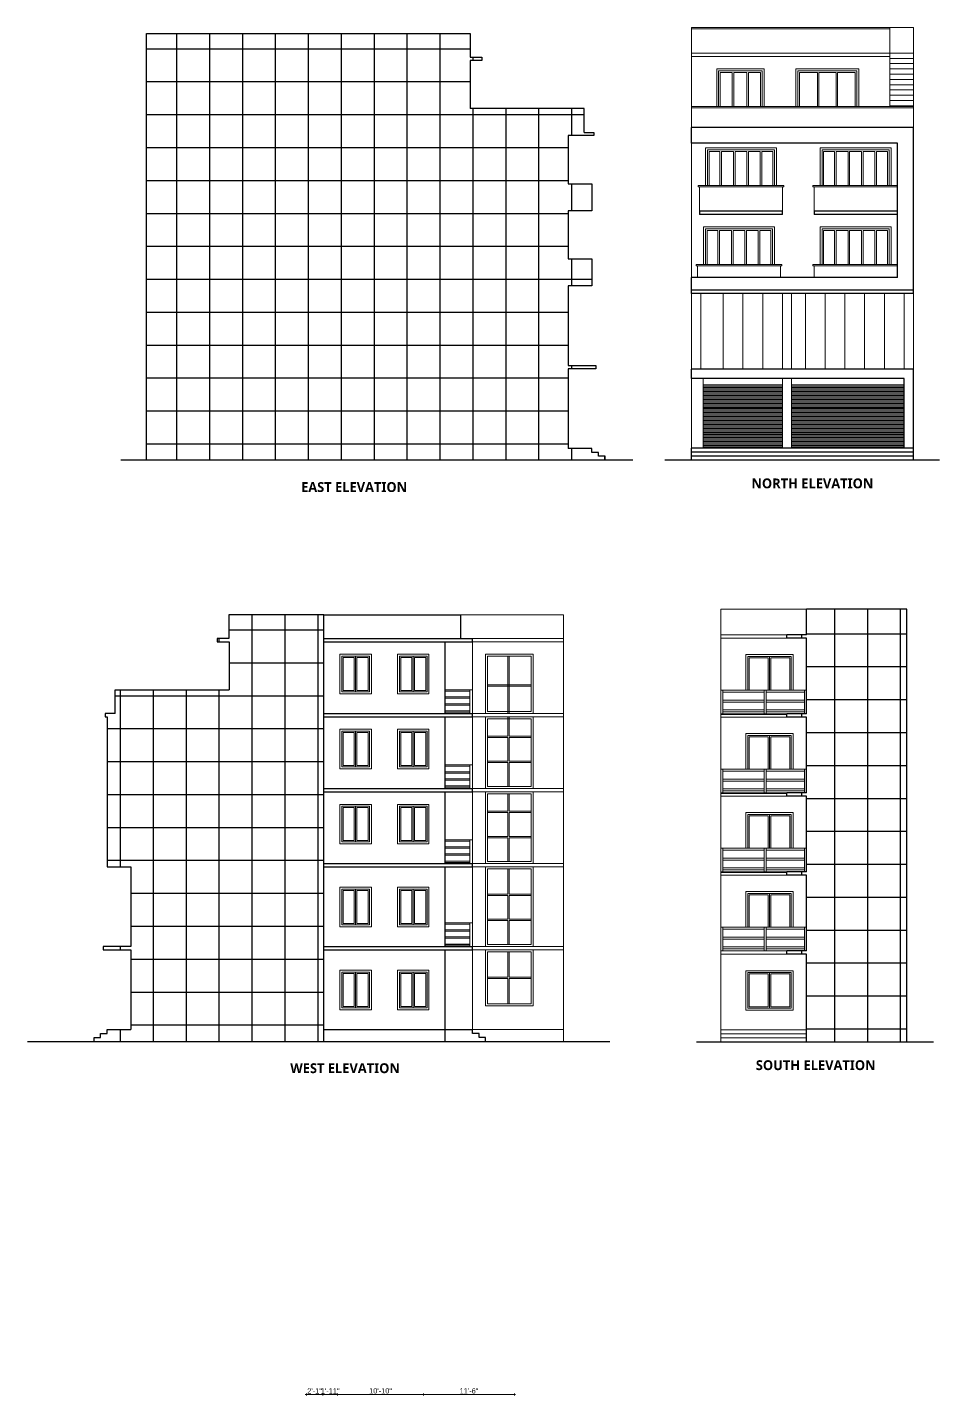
# Model space of a CAD drawing. Header units: inches. Extents: x 2670288 to 2672693, y 789942 to 794071.
# Drawn here: x 2671223 to 2672609, y 791993 to 794071 of the extents above; entities that cross this region are included whole.
import ezdxf

# ---------------------------------------------------------------- set-up
doc = ezdxf.new("R2010")
doc.units = ezdxf.units.IN
doc.header["$MEASUREMENT"] = 0
doc.header["$PDMODE"] = 99
for name, color, linetype, lineweight in [('DOOR-WIN RA', 3, 'Continuous', 20), ('ELE1 RA', 1, 'Continuous', 30), ('ELE2 RA', 130, 'Continuous', 20), ('Hatch', 254, 'Continuous', 9), ('stair EA', 132, 'Continuous', 5), ('Text', 7, 'Continuous', 20)]:
    doc.layers.add(name, color=color, linetype=linetype, lineweight=lineweight)
doc.layers.add('Hatch 01_UC', color=7, linetype='Continuous')
doc.layers.add('lettring', color=7, linetype='Continuous')
doc.styles.add('DIM 8', font='arial.ttf', dxfattribs={"height": 8})
doc.styles.get("Standard").update_dxf_attribs({"font": 'arial.ttf'})
doc.dimstyles.new('Copy of DIM 8', dxfattribs={"dimtxt": 8, "dimasz": 1, "dimexe": 6, "dimexo": 18, "dimgap": 1.6875, "dimtad": 1, "dimdec": 0, "dimzin": 3, "dimdsep": 46, "dimlunit": 4, "dimtxsty": 'DIM 8', "dimblk": 'dot 2', "dimcen": 0.09375, "dimse1": 1, "dimse2": 1, "dimclrd": 1, "dimclre": 1, "dimclrt": 256, "dimadec": 0, "dimazin": 0, "dimtfac": 0.75, "dimtdec": 0, "dimtix": 1, "dimtmove": 1, "dimatfit": 3, "dimldrblk": 'DOT', "dimfxl": 1, "dimtolj": 1, "dimtzin": 0, "dimlwd": 9, "dimlwe": 9, "dimarcsym": 0})

# ---------------------------------------------------------------- blocks, each defined once
blk = doc.blocks.new('dot1')
at = {"layer": 'Hatch'}
h = blk.add_hatch(color=256, dxfattribs=at)
edge = h.paths.add_edge_path()
edge.add_arc((0, 0), 1, 0, 360)
for p, q in [((3, 0), (-3, 0)), ((0, 3), (0, -3))]:
    blk.add_line(p, q, dxfattribs=at)
blk.add_circle((0, 0), 1, dxfattribs=at)
blk = doc.blocks.new('dot 2')
at = {"layer": 'Hatch', "xscale": 0.5, "yscale": 0.5, "zscale": 0.5}
blk.add_blockref('dot1', (0, 0), dxfattribs=at)
blk = doc.blocks.new('*D2005')
at = {"layer": 'Defpoints', "color": 0, "transparency": 16777216}
for p in [(2671647.5, 792014.4), (2671672.2, 792014.4), (2671672.2, 791994.5)]:
    blk.add_point(p, dxfattribs=at)
at = {"layer": 'lettring', "color": 1, "lineweight": 9, "transparency": 16777216}
for p, q in [((2671646.5, 791994.5), (2671645.5, 791994.5)), ((2671647.5, 791994.5), (2671672.2, 791994.5)), ((2671673.2, 791994.5), (2671674.2, 791994.5))]:
    blk.add_line(p, q, dxfattribs=at)
blk.add_blockref('dot 2', (2671647.5, 791994.5), dxfattribs=at)
at = {"layer": 'lettring', "color": 1, "lineweight": 9, "transparency": 16777216, "rotation": 180}
blk.add_blockref('dot 2', (2671672.2, 791994.5), dxfattribs=at)
at = {"layer": 'lettring', "transparency": 16777216, "insert": (2671659.9, 792000.2), "char_height": 8, "attachment_point": 5, "style": 'DIM 8'}
blk.add_mtext('\\A1;2\'-1"', dxfattribs=at)
blk = doc.blocks.new('_Dot')
at = {"color": 0, "linetype": 'ByBlock', "lineweight": -2}
blk.add_line((-0.5, 0), (-1, 0), dxfattribs=at)
at = {"color": 0, "linetype": 'ByBlock', "const_width": 0.5}
blk.add_lwpolyline([(-0.25, 0, 1), (0.25, 0, 1)], format="xyb", close=True, dxfattribs=at)
blk = doc.blocks.new('*D2006')
at = {"layer": 'Defpoints', "color": 0, "transparency": 16777216}
for p in [(2671672.2, 792014.4), (2671694.7, 791994.5), (2671694.7, 791994.5)]:
    blk.add_point(p, dxfattribs=at)
at = {"layer": 'lettring', "color": 1, "lineweight": 9, "transparency": 16777216}
for p, q in [((2671671.2, 791994.5), (2671670.2, 791994.5)), ((2671672.2, 791994.5), (2671694.7, 791994.5)), ((2671695.7, 791994.5), (2671696.7, 791994.5))]:
    blk.add_line(p, q, dxfattribs=at)
blk.add_blockref('dot 2', (2671672.2, 791994.5), dxfattribs=at)
at = {"layer": 'lettring', "color": 1, "lineweight": 9, "transparency": 16777216, "rotation": 180}
blk.add_blockref('dot 2', (2671694.7, 791994.5), dxfattribs=at)
at = {"layer": 'lettring', "transparency": 16777216, "insert": (2671683.5, 792000.2), "char_height": 8, "attachment_point": 5, "style": 'DIM 8'}
blk.add_mtext('\\A1;1\'-11"', dxfattribs=at)
blk = doc.blocks.new('*D2007')
at = {"layer": 'Defpoints', "color": 0, "transparency": 16777216}
for p in [(2671694.7, 791994.5), (2671825.2, 791994.5), (2671825.2, 791994.5)]:
    blk.add_point(p, dxfattribs=at)
at = {"layer": 'lettring', "color": 1, "lineweight": 9, "transparency": 16777216}
blk.add_line((2671695.7, 791994.5), (2671824.2, 791994.5), dxfattribs=at)
at = {"layer": 'lettring', "color": 1, "lineweight": 9, "transparency": 16777216, "rotation": 180}
blk.add_blockref('dot 2', (2671694.7, 791994.5), dxfattribs=at)
at = {"layer": 'lettring', "color": 1, "lineweight": 9, "transparency": 16777216}
blk.add_blockref('dot 2', (2671825.2, 791994.5), dxfattribs=at)
at = {"layer": 'lettring', "transparency": 16777216, "insert": (2671760, 792000.2), "char_height": 8, "attachment_point": 5, "style": 'DIM 8'}
blk.add_mtext('\\A1;10\'-10"', dxfattribs=at)

msp = doc.modelspace()

# ---------------------------------------------------------------- hatches: boundary and pattern name
at = {"layer": 'Hatch 01_UC'}
h = msp.add_hatch(dxfattribs=at)
h.set_pattern_fill('ANSI37', color=256, scale=400, angle=45)
h.set_pattern_definition([(90, (-7699.4, 3338.36), (-50, 0), []), (180, (-7699.4, 3338.36), (-7e-15, -50), [])])
h.paths.add_polyline_path([(2672045.1, 793792.4), (2672081.1, 793792.4), (2672081.1, 793833.4), (2672045.1, 793833.4), (2672045.1, 793906.4), (2672084.1, 793906.4), (2672084.1, 793911.4), (2672069.1, 793911.4), (2672069.1, 793947.4), (2671896.1, 793947.4), (2671896.1, 794020.4), (2671914.1, 794020.4), (2671914.1, 794025.4), (2671896.1, 794025.4), (2671896.1, 794061.4), (2671404.3, 794061.4), (2671404.3, 793413.4), (2672045.1, 793413.4), (2672101, 793413.4), (2672101, 793419.4), (2672091, 793419.4), (2672091, 793425.4), (2672081, 793425.4), (2672081, 793431.4), (2672045.1, 793431.4), (2672045.1, 793552.4), (2672087.1, 793552.4), (2672087.1, 793557.4), (2672045.1, 793557.4), (2672045.1, 793678.4), (2672081.1, 793678.4), (2672081.1, 793719.4), (2672045.1, 793719.4)])
h = msp.add_hatch(dxfattribs=at)
h.set_pattern_fill('ANSI37', color=256, scale=400, angle=45)
h.paths.add_polyline_path([(2672559.5, 793187.3), (2672407.2, 793187.3), (2672407.2, 793148.3), (2672377.2, 793148.3), (2672377.2, 793143.3), (2672407.2, 793143.3), (2672407.2, 793028.3), (2672377.2, 793028.3), (2672377.2, 793023.3), (2672407.2, 793023.3), (2672407.2, 792908.3), (2672377.2, 792908.3), (2672377.2, 792903.3), (2672407.2, 792903.3), (2672407.2, 792788.3), (2672377.2, 792788.3), (2672377.2, 792783.3), (2672407.2, 792783.3), (2672407.2, 792668.3), (2672377.2, 792668.3), (2672377.2, 792663.3), (2672407.2, 792663.3), (2672407.2, 792529.9), (2672559.5, 792529.9)])
h = msp.add_hatch(dxfattribs=at)
h.set_pattern_fill('ANSI37', color=256, scale=400, angle=45)
h.set_pattern_definition([(90, (-8884.96, 2455.894), (-50, 0), []), (180, (-8884.96, 2455.894), (-7e-15, -50), [])])
h.paths.add_polyline_path([(2671344.8, 792909.9), (2671344.8, 792950.9), (2671344.8, 793023.9), (2671341.7, 793023.9), (2671341.7, 793028.9), (2671356.7, 793028.9), (2671356.7, 793064.9), (2671529.8, 793064.9), (2671529.8, 793137.9), (2671511.7, 793137.9), (2671511.7, 793142.9), (2671529.7, 793142.9), (2671529.7, 793178.9), (2671674.1, 793178.9), (2671674.1, 792530.9), (2671380.8, 792530.9), (2671324.8, 792530.9), (2671324.8, 792536.9), (2671334.8, 792536.9), (2671334.8, 792542.9), (2671344.8, 792542.9), (2671344.8, 792548.9), (2671380.8, 792548.9), (2671380.8, 792669.9), (2671338.8, 792669.9), (2671338.8, 792674.9), (2671380.8, 792674.9), (2671380.8, 792795.9), (2671344.8, 792795.9), (2671344.8, 792836.9)])

# ---------------------------------------------------------------- linework, layer by layer
at = {"layer": 'DOOR-WIN RA'}
for p, q in [((2672339.6, 794004.8), (2672273.6, 794004.8)), ((2672273.6, 794004.8), (2672273.6, 793950.8)), ((2672294.3, 794002.3), (2672276.1, 794002.3)), ((2672276.1, 794002.3), (2672276.1, 793950.8)), ((2672294.3, 794002.3), (2672294.3, 793950.8)), ((2672316.3, 794002.3), (2672296.8, 794002.3)), ((2672296.8, 794002.3), (2672296.8, 793950.8)), ((2672316.3, 794002.3), (2672316.3, 793950.8)), ((2672337.1, 794002.3), (2672318.8, 794002.3)), ((2672318.8, 794002.3), (2672318.8, 793950.8)), ((2672337.1, 793950.8), (2672337.1, 794002.3)), ((2672339.6, 793950.8), (2672339.6, 794004.8)), ((2672483.7, 794004.8), (2672393.8, 794004.8)), ((2672393.8, 794004.8), (2672393.8, 793950.8)), ((2672396.3, 794002.3), (2672396.3, 793950.8)), ((2672423.6, 794002.3), (2672396.3, 794002.3)), ((2672423.6, 794002.3), (2672423.6, 793950.8)), ((2672425.6, 794002.3), (2672425.6, 793950.8)), ((2672451.9, 794002.3), (2672425.6, 794002.3)), ((2672451.9, 794002.3), (2672451.9, 793950.8)), ((2672481.2, 794002.3), (2672453.9, 794002.3)), ((2672453.9, 794002.3), (2672453.9, 793950.8)), ((2672481.2, 793950.8), (2672481.2, 794002.3)), ((2672483.7, 793950.8), (2672483.7, 794004.8)), ((2672358.5, 793884.8), (2672256.5, 793884.8)), ((2672256.5, 793884.8), (2672256.5, 793830.8)), ((2672275.6, 793882.3), (2672259, 793882.3)), ((2672259, 793882.3), (2672259, 793830.8)), ((2672275.6, 793882.3), (2672275.6, 793830.8)), ((2672296, 793882.3), (2672278.1, 793882.3)), ((2672278.1, 793882.3), (2672278.1, 793830.8)), ((2672296, 793882.3), (2672296, 793830.8)), ((2672316.4, 793882.3), (2672298.5, 793882.3)), ((2672298.5, 793882.3), (2672298.5, 793830.8)), ((2672316.4, 793882.3), (2672316.4, 793830.8)), ((2672336.8, 793882.3), (2672318.9, 793882.3)), ((2672318.9, 793882.3), (2672318.9, 793830.8)), ((2672336.8, 793882.3), (2672336.8, 793830.8)), ((2672356, 793882.3), (2672339.3, 793882.3)), ((2672339.3, 793882.3), (2672339.3, 793830.8)), ((2672356, 793830.8), (2672356, 793882.3)), ((2672358.5, 793830.8), (2672358.5, 793884.8)), ((2672532.6, 793884.8), (2672430.6, 793884.8)), ((2672430.6, 793884.8), (2672430.6, 793830.8)), ((2672449.7, 793882.3), (2672433.1, 793882.3)), ((2672433.1, 793882.3), (2672433.1, 793830.8)), ((2672449.7, 793882.3), (2672449.7, 793830.8)), ((2672470.1, 793882.3), (2672452.2, 793882.3)), ((2672452.2, 793882.3), (2672452.2, 793830.8)), ((2672470.1, 793882.3), (2672470.1, 793830.8)), ((2672490.5, 793882.3), (2672472.6, 793882.3)), ((2672472.6, 793882.3), (2672472.6, 793830.8)), ((2672490.5, 793882.3), (2672490.5, 793830.8)), ((2672510.9, 793882.3), (2672493, 793882.3)), ((2672493, 793882.3), (2672493, 793830.8)), ((2672510.9, 793882.3), (2672510.9, 793830.8)), ((2672530.1, 793882.3), (2672513.4, 793882.3)), ((2672513.4, 793882.3), (2672513.4, 793830.8)), ((2672530.1, 793830.8), (2672530.1, 793882.3)), ((2672532.6, 793830.8), (2672532.6, 793884.8)), ((2672355.5, 793764.8), (2672253.5, 793764.8)), ((2672253.5, 793764.8), (2672253.5, 793710.8)), ((2672272.6, 793762.3), (2672256, 793762.3)), ((2672256, 793762.3), (2672256, 793710.8)), ((2672272.6, 793762.3), (2672272.6, 793710.8)), ((2672293, 793762.3), (2672275.1, 793762.3)), ((2672275.1, 793762.3), (2672275.1, 793710.8)), ((2672293, 793762.3), (2672293, 793710.8)), ((2672313.4, 793762.3), (2672295.5, 793762.3)), ((2672295.5, 793762.3), (2672295.5, 793710.8)), ((2672313.4, 793762.3), (2672313.4, 793710.8)), ((2672333.8, 793762.3), (2672315.9, 793762.3)), ((2672315.9, 793762.3), (2672315.9, 793710.8)), ((2672333.8, 793762.3), (2672333.8, 793710.8)), ((2672353, 793762.3), (2672336.3, 793762.3)), ((2672336.3, 793762.3), (2672336.3, 793710.8)), ((2672353, 793710.8), (2672353, 793762.3)), ((2672355.5, 793710.8), (2672355.5, 793764.8)), ((2672532.6, 793764.8), (2672430.6, 793764.8)), ((2672430.6, 793764.8), (2672430.6, 793710.8)), ((2672449.7, 793762.3), (2672433.1, 793762.3)), ((2672433.1, 793762.3), (2672433.1, 793710.8)), ((2672449.7, 793762.3), (2672449.7, 793710.8)), ((2672470.1, 793762.3), (2672452.2, 793762.3)), ((2672452.2, 793762.3), (2672452.2, 793710.8)), ((2672470.1, 793762.3), (2672470.1, 793710.8)), ((2672490.5, 793762.3), (2672472.6, 793762.3)), ((2672472.6, 793762.3), (2672472.6, 793710.8)), ((2672490.5, 793762.3), (2672490.5, 793710.8)), ((2672510.9, 793762.3), (2672493, 793762.3)), ((2672493, 793762.3), (2672493, 793710.8)), ((2672510.9, 793762.3), (2672510.9, 793710.8)), ((2672530.1, 793762.3), (2672513.4, 793762.3)), ((2672513.4, 793762.3), (2672513.4, 793710.8)), ((2672530.1, 793710.8), (2672530.1, 793762.3)), ((2672532.6, 793710.8), (2672532.6, 793764.8)), ((2672280.5, 793551.8), (2672280.5, 793666.8)), ((2672310.5, 793551.8), (2672310.5, 793666.8)), ((2672340.5, 793551.8), (2672340.5, 793666.8)), ((2672405.3, 793551.8), (2672405.3, 793666.8)), ((2672435.3, 793551.8), (2672435.3, 793666.8)), ((2672465.3, 793551.8), (2672465.3, 793666.8)), ((2672495.3, 793551.8), (2672495.3, 793666.8)), ((2672525.3, 793551.8), (2672525.3, 793666.8)), ((2671720.1, 793113.9), (2671720.1, 793063.9)), ((2671722.1, 793115.9), (2671722.1, 793061.9)), ((2671724.1, 793113.9), (2671724.1, 793063.9)), ((2671807.6, 793113.9), (2671807.6, 793063.9)), ((2671809.6, 793115.9), (2671809.6, 793061.9)), ((2671811.6, 793113.9), (2671811.6, 793063.9)), ((2671953.6, 793115.9), (2671953.6, 793031.9)), ((2671955.6, 793115.9), (2671955.6, 793031.9)), ((2672348.9, 793113.3), (2672348.9, 793064.3)), ((2672350.9, 793115.3), (2672350.9, 793064.3)), ((2672352.9, 793113.3), (2672352.9, 793064.3)), ((2672406.9, 793067.3), (2672406.9, 793112.8)), ((2671895.6, 793064.9), (2671857.6, 793064.9)), ((2671895.6, 793062.9), (2671857.6, 793062.9)), ((2671899.6, 793064.9), (2671895.6, 793064.9)), ((2671895.6, 793064.9), (2671895.6, 793028.9)), ((2671899.6, 793028.9), (2671899.6, 793064.9)), ((2671922.6, 793072.4), (2671988.6, 793072.4)), ((2671922.6, 793070.4), (2671988.6, 793070.4)), ((2671895.6, 793054.2), (2671857.6, 793054.2)), ((2671895.6, 793052.2), (2671857.6, 793052.2)), ((2671895.6, 793043.5), (2671857.6, 793043.5)), ((2671895.6, 793041.5), (2671857.6, 793041.5)), ((2671895.6, 793032.8), (2671857.6, 793032.8)), ((2671895.6, 793030.8), (2671857.6, 793030.8)), ((2671953.6, 793032.9), (2671953.6, 793028.9)), ((2671953.6, 793023.9), (2671953.6, 792994.6)), ((2671955.6, 793032.9), (2671955.6, 793028.9)), ((2671955.6, 793023.9), (2671955.6, 792994.6)), ((2671720.1, 792999.9), (2671720.1, 792949.9)), ((2671722.1, 793001.9), (2671722.1, 792947.9)), ((2671724.1, 792999.9), (2671724.1, 792949.9)), ((2671807.6, 792999.9), (2671807.6, 792949.9)), ((2671809.6, 793001.9), (2671809.6, 792947.9)), ((2671811.6, 792999.9), (2671811.6, 792949.9)), ((2671953.6, 792994.6), (2671922.6, 792994.6)), ((2671953.6, 792992.6), (2671922.6, 792992.6)), ((2671953.6, 792992.6), (2671953.6, 792956.3)), ((2671988.6, 792994.6), (2671955.6, 792994.6)), ((2671955.6, 792992.6), (2671955.6, 792956.3)), ((2671988.6, 792992.6), (2671955.6, 792992.6)), ((2672348.9, 792993.3), (2672348.9, 792944.3)), ((2672350.9, 792995.3), (2672350.9, 792944.3)), ((2672352.9, 792993.3), (2672352.9, 792944.3)), ((2671895.6, 792950.9), (2671857.6, 792950.9)), ((2671895.6, 792948.9), (2671857.6, 792948.9)), ((2671895.6, 792940.2), (2671857.6, 792940.2)), ((2671895.6, 792938.2), (2671857.6, 792938.2)), ((2671899.6, 792950.9), (2671895.6, 792950.9)), ((2671895.6, 792950.9), (2671895.6, 792914.9)), ((2671899.6, 792914.9), (2671899.6, 792950.9)), ((2671953.6, 792956.3), (2671922.6, 792956.3)), ((2671953.6, 792954.3), (2671922.6, 792954.3)), ((2671953.6, 792954.3), (2671953.6, 792917.9)), ((2671988.6, 792956.3), (2671955.6, 792956.3)), ((2671955.6, 792954.3), (2671955.6, 792917.9)), ((2671988.6, 792954.3), (2671955.6, 792954.3)), ((2671895.6, 792929.5), (2671857.6, 792929.5)), ((2671895.6, 792927.5), (2671857.6, 792927.5)), ((2671895.6, 792918.8), (2671857.6, 792918.8)), ((2671895.6, 792916.8), (2671857.6, 792916.8)), ((2671953.6, 792918.9), (2671953.6, 792917.9)), ((2671955.6, 792918.9), (2671955.6, 792917.9)), ((2671953.6, 792906.9), (2671953.6, 792880.6)), ((2671955.6, 792906.9), (2671955.6, 792880.6)), ((2671720.1, 792885.9), (2671720.1, 792835.9)), ((2671722.1, 792887.9), (2671722.1, 792833.9)), ((2671724.1, 792885.9), (2671724.1, 792835.9)), ((2671807.6, 792885.9), (2671807.6, 792835.9)), ((2671809.6, 792887.9), (2671809.6, 792833.9)), ((2671811.6, 792885.9), (2671811.6, 792835.9)), ((2671953.6, 792880.6), (2671922.6, 792880.6)), ((2671953.6, 792878.6), (2671922.6, 792878.6)), ((2671953.6, 792878.6), (2671953.6, 792842.3)), ((2671988.6, 792880.6), (2671955.6, 792880.6)), ((2671955.6, 792878.6), (2671955.6, 792842.3)), ((2671988.6, 792878.6), (2671955.6, 792878.6)), ((2672350.9, 792875.3), (2672350.9, 792824.3)), ((2672348.9, 792873.3), (2672348.9, 792824.3)), ((2672352.9, 792873.3), (2672352.9, 792824.3)), ((2672406.9, 792827.3), (2672406.9, 792872.8)), ((2671895.6, 792836.9), (2671857.6, 792836.9)), ((2671895.6, 792834.9), (2671857.6, 792834.9)), ((2671899.6, 792836.9), (2671895.6, 792836.9)), ((2671895.6, 792836.9), (2671895.6, 792800.9)), ((2671899.6, 792800.9), (2671899.6, 792836.9)), ((2671953.6, 792842.3), (2671922.6, 792842.3)), ((2671953.6, 792840.3), (2671922.6, 792840.3)), ((2671953.6, 792840.3), (2671953.6, 792803.9)), ((2671988.6, 792842.3), (2671955.6, 792842.3)), ((2671955.6, 792840.3), (2671955.6, 792803.9)), ((2671988.6, 792840.3), (2671955.6, 792840.3)), ((2671895.6, 792826.2), (2671857.6, 792826.2)), ((2671895.6, 792824.2), (2671857.6, 792824.2)), ((2671895.6, 792815.5), (2671857.6, 792815.5)), ((2671895.6, 792813.5), (2671857.6, 792813.5)), ((2671895.6, 792804.8), (2671857.6, 792804.8)), ((2671895.6, 792802.8), (2671857.6, 792802.8)), ((2671953.6, 792792.9), (2671953.6, 792754.6)), ((2671955.6, 792792.9), (2671955.6, 792754.6)), ((2671720.1, 792759.9), (2671720.1, 792709.9)), ((2671722.1, 792761.9), (2671722.1, 792707.9)), ((2671724.1, 792759.9), (2671724.1, 792709.9)), ((2671807.6, 792759.9), (2671807.6, 792709.9)), ((2671809.6, 792761.9), (2671809.6, 792707.9)), ((2671811.6, 792759.9), (2671811.6, 792709.9)), ((2671953.6, 792754.6), (2671922.6, 792754.6)), ((2671953.6, 792752.6), (2671922.6, 792752.6)), ((2671953.6, 792752.6), (2671953.6, 792716.3)), ((2671988.6, 792754.6), (2671955.6, 792754.6)), ((2671988.6, 792752.6), (2671955.6, 792752.6)), ((2671955.6, 792752.6), (2671955.6, 792716.3)), ((2672348.9, 792753.3), (2672348.9, 792704.3)), ((2672350.9, 792755.3), (2672350.9, 792704.3)), ((2672352.9, 792753.3), (2672352.9, 792704.3)), ((2672406.9, 792707.3), (2672406.9, 792752.8)), ((2671895.6, 792710.9), (2671857.6, 792710.9)), ((2671895.6, 792708.9), (2671857.6, 792708.9)), ((2671899.6, 792710.9), (2671895.6, 792710.9)), ((2671895.6, 792710.9), (2671895.6, 792674.9)), ((2671899.6, 792674.9), (2671899.6, 792710.9)), ((2671953.6, 792716.3), (2671922.6, 792716.3)), ((2671953.6, 792714.3), (2671922.6, 792714.3)), ((2671953.6, 792714.3), (2671953.6, 792677.9)), ((2671988.6, 792716.3), (2671955.6, 792716.3)), ((2671988.6, 792714.3), (2671955.6, 792714.3)), ((2671955.6, 792714.3), (2671955.6, 792677.9)), ((2671895.6, 792700.2), (2671857.6, 792700.2)), ((2671895.6, 792698.2), (2671857.6, 792698.2)), ((2671895.6, 792689.5), (2671857.6, 792689.5)), ((2671895.6, 792687.5), (2671857.6, 792687.5)), ((2671895.6, 792678.8), (2671857.6, 792678.8)), ((2671895.6, 792676.8), (2671857.6, 792676.8)), ((2671953.6, 792666.9), (2671953.6, 792628.4)), ((2671955.6, 792666.9), (2671955.6, 792628.4)), ((2671720.1, 792633.9), (2671720.1, 792583.9)), ((2671722.1, 792635.9), (2671722.1, 792581.9)), ((2671724.1, 792633.9), (2671724.1, 792583.9)), ((2671807.6, 792633.9), (2671807.6, 792583.9)), ((2671809.6, 792635.9), (2671809.6, 792581.9)), ((2671811.6, 792633.9), (2671811.6, 792583.9)), ((2671953.6, 792628.4), (2671922.6, 792628.4)), ((2671953.6, 792626.4), (2671922.6, 792626.4)), ((2671953.6, 792626.4), (2671953.6, 792587.9)), ((2671988.6, 792628.4), (2671955.6, 792628.4)), ((2671988.6, 792626.4), (2671955.6, 792626.4)), ((2671955.6, 792626.4), (2671955.6, 792587.9)), ((2672348.9, 792633.3), (2672348.9, 792583.3)), ((2672350.9, 792635.3), (2672350.9, 792581.3)), ((2672352.9, 792633.3), (2672352.9, 792583.3)), ((2672406.9, 792553.8), (2672406.9, 792638.8))]:
    msp.add_line(p, q, dxfattribs=at)
for points in [[(2672342.6, 793950.8), (2672342.6, 794007.8), (2672270.6, 794007.8), (2672270.6, 793950.8)], [(2672486.7, 793950.8), (2672486.7, 794007.8), (2672390.8, 794007.8), (2672390.8, 793950.8)], [(2672361.5, 793830.8), (2672361.5, 793887.8), (2672253.5, 793887.8), (2672253.5, 793830.8)], [(2672535.6, 793830.8), (2672535.6, 793887.8), (2672427.6, 793887.8), (2672427.6, 793830.8)], [(2672358.5, 793710.8), (2672358.5, 793767.8), (2672250.5, 793767.8), (2672250.5, 793710.8)], [(2672535.6, 793710.8), (2672535.6, 793767.8), (2672427.6, 793767.8), (2672427.6, 793710.8)], [(2671720.1, 793063.9), (2671703.1, 793063.9), (2671703.1, 793113.9), (2671720.1, 793113.9)], [(2671724.1, 793113.9), (2671741.1, 793113.9), (2671741.1, 793063.9), (2671724.1, 793063.9)], [(2671807.6, 793063.9), (2671790.6, 793063.9), (2671790.6, 793113.9), (2671807.6, 793113.9)], [(2671811.6, 793113.9), (2671828.6, 793113.9), (2671828.6, 793063.9), (2671811.6, 793063.9)], [(2671919.6, 793028.9), (2671919.6, 793118.9), (2671991.6, 793118.9), (2671991.6, 793028.9)], [(2672314.9, 793064.3), (2672314.9, 793118.3), (2672386.9, 793118.3), (2672386.9, 793064.3)], [(2672317.9, 793064.3), (2672317.9, 793115.3), (2672383.9, 793115.3), (2672383.9, 793064.3)], [(2672319.9, 793064.3), (2672319.9, 793113.3), (2672348.9, 793113.3)], [(2672352.9, 793113.3), (2672381.9, 793113.3), (2672381.9, 793064.3)], [(2671919.6, 792914.9), (2671919.6, 793023.9)], [(2671991.6, 793023.9), (2671991.6, 792914.9)], [(2671720.1, 792949.9), (2671703.1, 792949.9), (2671703.1, 792999.9), (2671720.1, 792999.9)], [(2671724.1, 792999.9), (2671741.1, 792999.9), (2671741.1, 792949.9), (2671724.1, 792949.9)], [(2671807.6, 792949.9), (2671790.6, 792949.9), (2671790.6, 792999.9), (2671807.6, 792999.9)], [(2671811.6, 792999.9), (2671828.6, 792999.9), (2671828.6, 792949.9), (2671811.6, 792949.9)], [(2672314.9, 792944.3), (2672314.9, 792998.3), (2672386.9, 792998.3), (2672386.9, 792944.3)], [(2672317.9, 792944.3), (2672317.9, 792995.3), (2672383.9, 792995.3), (2672383.9, 792944.3)], [(2672319.9, 792944.3), (2672319.9, 792993.3), (2672348.9, 792993.3)], [(2672352.9, 792993.3), (2672381.9, 792993.3), (2672381.9, 792944.3)], [(2671919.6, 792800.9), (2671919.6, 792909.9)], [(2671991.6, 792909.9), (2671991.6, 792800.9)], [(2671720.1, 792835.9), (2671703.1, 792835.9), (2671703.1, 792885.9), (2671720.1, 792885.9)], [(2671724.1, 792885.9), (2671741.1, 792885.9), (2671741.1, 792835.9), (2671724.1, 792835.9)], [(2671807.6, 792835.9), (2671790.6, 792835.9), (2671790.6, 792885.9), (2671807.6, 792885.9)], [(2671811.6, 792885.9), (2671828.6, 792885.9), (2671828.6, 792835.9), (2671811.6, 792835.9)], [(2672314.9, 792824.3), (2672314.9, 792878.3), (2672386.9, 792878.3), (2672386.9, 792824.3)], [(2672317.9, 792824.3), (2672317.9, 792875.3), (2672383.9, 792875.3), (2672383.9, 792824.3)], [(2672319.9, 792824.3), (2672319.9, 792873.3), (2672348.9, 792873.3)], [(2672352.9, 792873.3), (2672381.9, 792873.3), (2672381.9, 792824.3)], [(2671919.6, 792674.9), (2671919.6, 792795.9)], [(2671991.6, 792795.9), (2671991.6, 792674.9)], [(2671720.1, 792709.9), (2671703.1, 792709.9), (2671703.1, 792759.9), (2671720.1, 792759.9)], [(2671724.1, 792759.9), (2671741.1, 792759.9), (2671741.1, 792709.9), (2671724.1, 792709.9)], [(2671807.6, 792709.9), (2671790.6, 792709.9), (2671790.6, 792759.9), (2671807.6, 792759.9)], [(2671811.6, 792759.9), (2671828.6, 792759.9), (2671828.6, 792709.9), (2671811.6, 792709.9)], [(2672314.9, 792704.3), (2672314.9, 792758.3), (2672386.9, 792758.3), (2672386.9, 792704.3)], [(2672317.9, 792704.3), (2672317.9, 792755.3), (2672383.9, 792755.3), (2672383.9, 792704.3)], [(2672319.9, 792704.3), (2672319.9, 792753.3), (2672348.9, 792753.3)], [(2672352.9, 792753.3), (2672381.9, 792753.3), (2672381.9, 792704.3)], [(2671991.6, 792584.9), (2671919.6, 792584.9), (2671919.6, 792669.9)], [(2671991.6, 792669.9), (2671991.6, 792584.9)], [(2671720.1, 792583.9), (2671703.1, 792583.9), (2671703.1, 792633.9), (2671720.1, 792633.9)], [(2671724.1, 792633.9), (2671741.1, 792633.9), (2671741.1, 792583.9), (2671724.1, 792583.9)], [(2671807.6, 792583.9), (2671790.6, 792583.9), (2671790.6, 792633.9), (2671807.6, 792633.9)], [(2671811.6, 792633.9), (2671828.6, 792633.9), (2671828.6, 792583.9), (2671811.6, 792583.9)], [(2672348.9, 792583.3), (2672319.9, 792583.3), (2672319.9, 792633.3), (2672348.9, 792633.3)], [(2672352.9, 792633.3), (2672381.9, 792633.3), (2672381.9, 792583.3), (2672352.9, 792583.3)]]:
    msp.add_lwpolyline(points, dxfattribs=at)
for points in [[(2671698.1, 793118.9), (2671746.1, 793118.9), (2671746.1, 793058.9), (2671698.1, 793058.9)], [(2671701.1, 793115.9), (2671743.1, 793115.9), (2671743.1, 793061.9), (2671701.1, 793061.9)], [(2671785.6, 793118.9), (2671833.6, 793118.9), (2671833.6, 793058.9), (2671785.6, 793058.9)], [(2671785.6, 793118.9), (2671833.6, 793118.9), (2671833.6, 793058.9), (2671785.6, 793058.9)], [(2671788.6, 793115.9), (2671830.6, 793115.9), (2671830.6, 793061.9), (2671788.6, 793061.9)], [(2671988.6, 793031.9), (2671922.6, 793031.9), (2671922.6, 793115.9), (2671988.6, 793115.9)], [(2671988.6, 792917.9), (2671922.6, 792917.9), (2671922.6, 793020.9), (2671988.6, 793020.9)], [(2671698.1, 793004.9), (2671746.1, 793004.9), (2671746.1, 792944.9), (2671698.1, 792944.9)], [(2671701.1, 793001.9), (2671743.1, 793001.9), (2671743.1, 792947.9), (2671701.1, 792947.9)], [(2671785.6, 793004.9), (2671833.6, 793004.9), (2671833.6, 792944.9), (2671785.6, 792944.9)], [(2671785.6, 793004.9), (2671833.6, 793004.9), (2671833.6, 792944.9), (2671785.6, 792944.9)], [(2671788.6, 793001.9), (2671830.6, 793001.9), (2671830.6, 792947.9), (2671788.6, 792947.9)], [(2671988.6, 792803.9), (2671922.6, 792803.9), (2671922.6, 792906.9), (2671988.6, 792906.9)], [(2671698.1, 792890.9), (2671746.1, 792890.9), (2671746.1, 792830.9), (2671698.1, 792830.9)], [(2671701.1, 792887.9), (2671743.1, 792887.9), (2671743.1, 792833.9), (2671701.1, 792833.9)], [(2671785.6, 792890.9), (2671833.6, 792890.9), (2671833.6, 792830.9), (2671785.6, 792830.9)], [(2671785.6, 792890.9), (2671833.6, 792890.9), (2671833.6, 792830.9), (2671785.6, 792830.9)], [(2671788.6, 792887.9), (2671830.6, 792887.9), (2671830.6, 792833.9), (2671788.6, 792833.9)], [(2671988.6, 792677.9), (2671922.6, 792677.9), (2671922.6, 792792.9), (2671988.6, 792792.9)], [(2671698.1, 792764.9), (2671746.1, 792764.9), (2671746.1, 792704.9), (2671698.1, 792704.9)], [(2671701.1, 792761.9), (2671743.1, 792761.9), (2671743.1, 792707.9), (2671701.1, 792707.9)], [(2671785.6, 792764.9), (2671833.6, 792764.9), (2671833.6, 792704.9), (2671785.6, 792704.9)], [(2671785.6, 792764.9), (2671833.6, 792764.9), (2671833.6, 792704.9), (2671785.6, 792704.9)], [(2671788.6, 792761.9), (2671830.6, 792761.9), (2671830.6, 792707.9), (2671788.6, 792707.9)], [(2671988.6, 792666.9), (2671988.6, 792587.9), (2671922.6, 792587.9), (2671922.6, 792666.9)], [(2671698.1, 792638.9), (2671746.1, 792638.9), (2671746.1, 792578.9), (2671698.1, 792578.9)], [(2671701.1, 792635.9), (2671743.1, 792635.9), (2671743.1, 792581.9), (2671701.1, 792581.9)], [(2671785.6, 792638.9), (2671833.6, 792638.9), (2671833.6, 792578.9), (2671785.6, 792578.9)], [(2671785.6, 792638.9), (2671833.6, 792638.9), (2671833.6, 792578.9), (2671785.6, 792578.9)], [(2671788.6, 792635.9), (2671830.6, 792635.9), (2671830.6, 792581.9), (2671788.6, 792581.9)], [(2672314.9, 792638.3), (2672386.9, 792638.3), (2672386.9, 792578.3), (2672314.9, 792578.3)], [(2672317.9, 792635.3), (2672383.9, 792635.3), (2672383.9, 792581.3), (2672317.9, 792581.3)]]:
    msp.add_lwpolyline(points, close=True, dxfattribs=at)
at = {"layer": 'ELE1 RA'}
for p, q in [((2672069.1, 793947.4), (2671896.1, 793947.4)), ((2672069.1, 793911.4), (2672069.1, 793947.4)), ((2672232.4, 793894.8), (2672232.4, 793918.8)), ((2672569.5, 793918.8), (2672232.4, 793918.8)), ((2672569.5, 793690.8), (2672569.5, 793918.8)), ((2672545.5, 793894.8), (2672232.4, 793894.8)), ((2672545.5, 793690.8), (2672545.5, 793894.8)), ((2672370.5, 793791.8), (2672244.5, 793791.8)), ((2672244.5, 793791.8), (2672244.5, 793786.8)), ((2672370.5, 793786.8), (2672370.5, 793791.8)), ((2672545.5, 793791.8), (2672418.6, 793791.8)), ((2672370.5, 793786.8), (2672244.5, 793786.8)), ((2672545.5, 793786.8), (2672418.6, 793786.8)), ((2672232.4, 793666.8), (2672232.4, 793690.8)), ((2672545.5, 793690.8), (2672232.4, 793690.8)), ((2672569.5, 793666.8), (2672569.5, 793690.8)), ((2672569.5, 793671.8), (2672232.4, 793671.8)), ((2672569.5, 793666.8), (2672232.4, 793666.8)), ((2672232.4, 793537.8), (2672232.4, 793551.8)), ((2672569.5, 793551.8), (2672232.4, 793551.8)), ((2672569.5, 793413.4), (2672569.5, 793551.8)), ((2672555.5, 793537.8), (2672232.4, 793537.8)), ((2672555.5, 793431.8), (2672555.5, 793537.8)), ((2672081, 793431.4), (2672045.1, 793431.4)), ((2672081, 793425.4), (2672081, 793431.4)), ((2672091, 793425.4), (2672081, 793425.4)), ((2672091, 793419.4), (2672091, 793425.4)), ((2672101, 793419.4), (2672091, 793419.4)), ((2672101, 793413.4), (2672101, 793419.4)), ((2672232.4, 793413.4), (2672232.4, 793431.8)), ((2672569.5, 793431.8), (2672232.4, 793431.8)), ((2672569.5, 793425.8), (2672232.4, 793425.8)), ((2672569.5, 793419.8), (2672232.4, 793419.8)), ((2672143, 793413.4), (2671365.7, 793413.4)), ((2672609.3, 793413.4), (2672191.8, 793413.4)), ((2672407.2, 793148.3), (2672407.2, 793187.3)), ((2672559.5, 793187.3), (2672407.2, 793187.3)), ((2672559.5, 792529.9), (2672559.5, 793187.3)), ((2671674.1, 793178.9), (2671881.6, 793178.9)), ((2671881.6, 793178.9), (2671881.6, 793142.9)), ((2672407.2, 793148.3), (2672377.2, 793148.3)), ((2672377.2, 793143.3), (2672377.2, 793148.3)), ((2671674.1, 793142.9), (2671899.6, 793142.9)), ((2671674.1, 793137.9), (2671899.6, 793137.9)), ((2671857.6, 793137.9), (2671857.6, 793028.9)), ((2671899.6, 793137.9), (2671899.6, 793142.9)), ((2672407.2, 793143.3), (2672377.2, 793143.3)), ((2672407.2, 793028.3), (2672407.2, 793143.3)), ((2671356.7, 793028.9), (2671356.7, 793064.9)), ((2671356.7, 793064.9), (2671529.8, 793064.9)), ((2671674.1, 793028.9), (2671899.6, 793028.9)), ((2671674.1, 793023.9), (2671899.6, 793023.9)), ((2671857.6, 793023.9), (2671857.6, 792914.9)), ((2671899.6, 793023.9), (2671899.6, 793028.9)), ((2672407.2, 793028.3), (2672377.2, 793028.3)), ((2672377.2, 793023.3), (2672377.2, 793028.3)), ((2672407.2, 793023.3), (2672377.2, 793023.3)), ((2672407.2, 792908.3), (2672407.2, 793023.3)), ((2671674.1, 792914.9), (2671899.6, 792914.9)), ((2671674.1, 792909.9), (2671899.6, 792909.9)), ((2671857.6, 792909.9), (2671857.6, 792800.9)), ((2671899.6, 792909.9), (2671899.6, 792914.9)), ((2672407.2, 792908.3), (2672377.2, 792908.3)), ((2672377.2, 792903.3), (2672377.2, 792908.3)), ((2672407.2, 792903.3), (2672377.2, 792903.3)), ((2672407.2, 792788.3), (2672407.2, 792903.3)), ((2671674.1, 792800.9), (2671899.6, 792800.9)), ((2671674.1, 792795.9), (2671899.6, 792795.9)), ((2671857.6, 792795.9), (2671857.6, 792674.9)), ((2671899.6, 792795.9), (2671899.6, 792800.9)), ((2672407.2, 792788.3), (2672377.2, 792788.3)), ((2672377.2, 792783.3), (2672377.2, 792788.3)), ((2672407.2, 792783.3), (2672377.2, 792783.3)), ((2672407.2, 792668.3), (2672407.2, 792783.3)), ((2671674.1, 792674.9), (2671899.6, 792674.9)), ((2671674.1, 792669.9), (2671899.6, 792669.9)), ((2671857.6, 792669.9), (2671857.6, 792530.9)), ((2671899.6, 792669.9), (2671899.6, 792674.9)), ((2672407.2, 792668.3), (2672377.2, 792668.3)), ((2672377.2, 792663.3), (2672377.2, 792668.3)), ((2672407.2, 792663.3), (2672377.2, 792663.3)), ((2672407.2, 792529.9), (2672407.2, 792663.3)), ((2671334.8, 792536.9), (2671334.8, 792542.9)), ((2671334.8, 792542.9), (2671344.8, 792542.9)), ((2671344.8, 792542.9), (2671344.8, 792548.9)), ((2671344.8, 792548.9), (2671380.8, 792548.9)), ((2671674.1, 792548.9), (2671857.6, 792548.9)), ((2671857.6, 792548.9), (2671899.6, 792548.9)), ((2671899.6, 792542.9), (2671899.6, 792548.9)), ((2671909.6, 792542.9), (2671899.6, 792542.9)), ((2671909.6, 792536.9), (2671909.6, 792542.9)), ((2671223.5, 792530.9), (2672108.4, 792530.9)), ((2671324.8, 792530.9), (2671324.8, 792536.9)), ((2671324.8, 792536.9), (2671334.8, 792536.9)), ((2671919.6, 792536.9), (2671909.6, 792536.9)), ((2671919.6, 792530.9), (2671919.6, 792536.9)), ((2672600.1, 792529.9), (2672240, 792529.9))]:
    msp.add_line(p, q, dxfattribs=at)
for points in [[(2671404.3, 793412.9), (2671404.3, 794061.4), (2671896.1, 794061.4), (2671896.1, 794025.4), (2671914.1, 794025.4), (2671914.1, 794020.4), (2671896.1, 794020.4), (2671896.1, 793947.4)], [(2672069.1, 793911.4), (2672084.1, 793911.4), (2672084.1, 793906.4), (2672045.1, 793906.4), (2672045.1, 793833.4), (2672081.1, 793833.4), (2672081.1, 793792.4), (2672045.1, 793792.4), (2672045.1, 793719.4), (2672081.1, 793719.4), (2672081.1, 793678.4), (2672045.1, 793678.4), (2672045.1, 793557.4), (2672087.1, 793557.4), (2672087.1, 793552.4), (2672045.1, 793552.4), (2672045.1, 793431.4)], [(2672418.6, 793791.8), (2672418.6, 793786.8)], [(2671674.1, 792530.9), (2671674.1, 793178.9), (2671529.7, 793178.9), (2671529.7, 793142.9), (2671511.7, 793142.9), (2671511.7, 793137.9), (2671529.8, 793137.9), (2671529.8, 793064.9)], [(2671356.7, 793028.9), (2671341.7, 793028.9), (2671341.7, 793023.9), (2671344.8, 793023.9), (2671344.8, 792950.9), (2671344.8, 792950.9), (2671344.8, 792909.9), (2671344.8, 792909.9), (2671344.8, 792836.9), (2671344.8, 792836.9), (2671344.8, 792795.9), (2671380.8, 792795.9), (2671380.8, 792674.9), (2671338.8, 792674.9), (2671338.8, 792669.9), (2671380.8, 792669.9), (2671380.8, 792548.9)]]:
    msp.add_lwpolyline(points, dxfattribs=at)
at = {"layer": 'ELE2 RA'}
for p, q in [((2672232.4, 793950.8), (2672232.4, 794070.8)), ((2672569.5, 794070.8), (2672232.4, 794070.8)), ((2672533.5, 794068.8), (2672232.4, 794068.8)), ((2672533.5, 793950.8), (2672533.5, 794070.8)), ((2672569.5, 793950.8), (2672569.5, 794070.8)), ((2672533.5, 794031.8), (2672232.4, 794031.8)), ((2672533.5, 794026.8), (2672232.4, 794026.8)), ((2672533.5, 794031.8), (2672569.5, 794031.8)), ((2672533.5, 794023.8), (2672569.5, 794023.8)), ((2672533.5, 794015.8), (2672569.5, 794015.8)), ((2672533.5, 794007.8), (2672569.5, 794007.8)), ((2672533.5, 793999.8), (2672569.5, 793999.8)), ((2672533.5, 793991.8), (2672569.5, 793991.8)), ((2672533.5, 793983.8), (2672569.5, 793983.8)), ((2672533.5, 793975.8), (2672569.5, 793975.8)), ((2672533.5, 793967.8), (2672569.5, 793967.8)), ((2672533.5, 793959.8), (2672569.5, 793959.8)), ((2672232.4, 793918.8), (2672232.4, 793950.8)), ((2672569.5, 793950.8), (2672232.4, 793950.8)), ((2672569.5, 793948.8), (2672232.4, 793948.8)), ((2672533.5, 793951.8), (2672569.5, 793951.8)), ((2672569.5, 793950.8), (2672569.5, 793918.8)), ((2672232.4, 793690.8), (2672232.4, 793894.8)), ((2672372.5, 793830.8), (2672242.5, 793830.8)), ((2672242.5, 793830.8), (2672242.5, 793828.8)), ((2672372.5, 793828.8), (2672372.5, 793830.8)), ((2672545.5, 793830.8), (2672416.6, 793830.8)), ((2672372.5, 793828.8), (2672242.5, 793828.8)), ((2672244.5, 793828.8), (2672244.5, 793791.8)), ((2672370.5, 793791.8), (2672370.5, 793828.8)), ((2672545.5, 793828.8), (2672416.6, 793828.8)), ((2672369.5, 793710.8), (2672239.5, 793710.8)), ((2672239.5, 793710.8), (2672239.5, 793708.8)), ((2672369.5, 793708.8), (2672239.5, 793708.8)), ((2672241.5, 793708.8), (2672241.5, 793690.8)), ((2672367.5, 793690.8), (2672367.5, 793708.8)), ((2672369.5, 793708.8), (2672369.5, 793710.8)), ((2672545.5, 793710.8), (2672416.6, 793710.8)), ((2672545.5, 793708.8), (2672416.6, 793708.8)), ((2672232.4, 793551.8), (2672232.4, 793666.8)), ((2672246.4, 793551.8), (2672246.4, 793666.8)), ((2672370.5, 793551.8), (2672370.5, 793666.8)), ((2672384.5, 793551.8), (2672384.5, 793666.8)), ((2672555.3, 793551.8), (2672555.3, 793666.8)), ((2672569.5, 793551.8), (2672569.5, 793666.8)), ((2672232.4, 793431.8), (2672232.4, 793546.8)), ((2672250.1, 793537.8), (2672250.1, 793431.8)), ((2672370.5, 793537.8), (2672370.5, 793431.8)), ((2672384.5, 793537.8), (2672384.5, 793431.8)), ((2672276.7, 792529.9), (2672276.7, 793187.3)), ((2672407.2, 793187.3), (2672276.7, 793187.3)), ((2671881.6, 793178.9), (2672038.1, 793178.9)), ((2672038.1, 793178.9), (2672038.1, 792530.9)), ((2672377.2, 793148.3), (2672276.7, 793148.3)), ((2671899.6, 793142.9), (2672038.1, 793142.9)), ((2671899.6, 793137.9), (2672038.1, 793137.9)), ((2671899.6, 793137.9), (2671899.6, 792548.9)), ((2672377.2, 793143.3), (2672276.7, 793143.3)), ((2671899.6, 793028.9), (2672038.1, 793028.9)), ((2671899.6, 793023.9), (2672038.1, 793023.9)), ((2672377.2, 793028.3), (2672276.7, 793028.3)), ((2672377.2, 793027.3), (2672276.7, 793027.3)), ((2672377.2, 793023.3), (2672276.7, 793023.3)), ((2671899.6, 792914.9), (2672038.1, 792914.9)), ((2671899.6, 792909.9), (2672038.1, 792909.9)), ((2672377.2, 792908.3), (2672276.7, 792908.3)), ((2672377.2, 792907.3), (2672276.7, 792907.3)), ((2672377.2, 792903.3), (2672276.7, 792903.3)), ((2671899.6, 792800.9), (2672038.1, 792800.9)), ((2671899.6, 792795.9), (2672038.1, 792795.9)), ((2672377.2, 792788.3), (2672276.7, 792788.3)), ((2672377.2, 792787.3), (2672276.7, 792787.3)), ((2672377.2, 792783.3), (2672276.7, 792783.3)), ((2671899.6, 792674.9), (2672038.1, 792674.9)), ((2671899.6, 792669.9), (2672038.1, 792669.9)), ((2672377.2, 792668.3), (2672276.7, 792668.3)), ((2672377.2, 792663.3), (2672276.7, 792663.3)), ((2671899.6, 792548.9), (2672038.1, 792548.9)), ((2672407.2, 792548.3), (2672276.7, 792548.3)), ((2672407.2, 792542.3), (2672276.7, 792542.3)), ((2672407.2, 792536.3), (2672276.7, 792536.3))]:
    msp.add_line(p, q, dxfattribs=at)
for points in [[(2672416.6, 793830.8), (2672416.6, 793828.8)], [(2672418.6, 793828.8), (2672418.6, 793791.8)], [(2672416.6, 793710.8), (2672416.6, 793708.8)], [(2672418.6, 793708.8), (2672418.6, 793690.8)]]:
    msp.add_lwpolyline(points, dxfattribs=at)
at = {"layer": 'Hatch'}
for p, q in [((2672250.1, 793527.8), (2672370.5, 793527.8)), ((2672250.1, 793525.8), (2672370.5, 793525.8)), ((2672250.1, 793523.8), (2672370.5, 793523.8)), ((2672250.1, 793521.8), (2672370.5, 793521.8)), ((2672250.1, 793519.8), (2672370.5, 793519.8)), ((2672384.5, 793527.8), (2672555.5, 793527.8)), ((2672384.5, 793527.8), (2672555.5, 793527.8)), ((2672384.5, 793525.8), (2672555.5, 793525.8)), ((2672384.5, 793523.8), (2672555.5, 793523.8)), ((2672384.5, 793521.8), (2672555.5, 793521.8)), ((2672384.5, 793519.8), (2672555.5, 793519.8)), ((2672250.1, 793517.8), (2672370.5, 793517.8)), ((2672250.1, 793515.8), (2672370.5, 793515.8)), ((2672250.1, 793513.8), (2672370.5, 793513.8)), ((2672250.1, 793511.8), (2672370.5, 793511.8)), ((2672250.1, 793509.8), (2672370.5, 793509.8)), ((2672250.1, 793507.8), (2672370.5, 793507.8)), ((2672250.1, 793505.8), (2672370.5, 793505.8)), ((2672250.1, 793503.8), (2672370.5, 793503.8)), ((2672250.1, 793501.8), (2672370.5, 793501.8)), ((2672250.1, 793499.8), (2672370.5, 793499.8)), ((2672384.5, 793517.8), (2672555.5, 793517.8)), ((2672384.5, 793515.8), (2672555.5, 793515.8)), ((2672384.5, 793513.8), (2672555.5, 793513.8)), ((2672384.5, 793511.8), (2672555.5, 793511.8)), ((2672384.5, 793509.8), (2672555.5, 793509.8)), ((2672384.5, 793507.8), (2672555.5, 793507.8)), ((2672384.5, 793505.8), (2672555.5, 793505.8)), ((2672384.5, 793503.8), (2672555.5, 793503.8)), ((2672384.5, 793501.8), (2672555.5, 793501.8)), ((2672384.5, 793499.8), (2672555.5, 793499.8)), ((2672250.1, 793497.8), (2672370.5, 793497.8)), ((2672250.1, 793495.8), (2672370.5, 793495.8)), ((2672250.1, 793493.8), (2672370.5, 793493.8)), ((2672250.1, 793491.8), (2672370.5, 793491.8)), ((2672250.1, 793489.8), (2672370.5, 793489.8)), ((2672250.1, 793487.8), (2672370.5, 793487.8)), ((2672250.1, 793485.8), (2672370.5, 793485.8)), ((2672250.1, 793483.8), (2672370.5, 793483.8)), ((2672250.1, 793481.8), (2672370.5, 793481.8)), ((2672250.1, 793479.8), (2672370.5, 793479.8)), ((2672250.1, 793477.8), (2672370.5, 793477.8)), ((2672384.5, 793497.8), (2672555.5, 793497.8)), ((2672384.5, 793495.8), (2672555.5, 793495.8)), ((2672384.5, 793493.8), (2672555.5, 793493.8)), ((2672384.5, 793491.8), (2672555.5, 793491.8)), ((2672384.5, 793489.8), (2672555.5, 793489.8)), ((2672384.5, 793487.8), (2672555.5, 793487.8)), ((2672384.5, 793485.8), (2672555.5, 793485.8)), ((2672384.5, 793483.8), (2672555.5, 793483.8)), ((2672384.5, 793481.8), (2672555.5, 793481.8)), ((2672384.5, 793479.8), (2672555.5, 793479.8)), ((2672384.5, 793477.8), (2672555.5, 793477.8)), ((2672250.1, 793475.8), (2672370.5, 793475.8)), ((2672250.1, 793473.8), (2672370.5, 793473.8)), ((2672250.1, 793471.8), (2672370.5, 793471.8)), ((2672250.1, 793469.8), (2672370.5, 793469.8)), ((2672250.1, 793467.8), (2672370.5, 793467.8)), ((2672250.1, 793465.8), (2672370.5, 793465.8)), ((2672250.1, 793463.8), (2672370.5, 793463.8)), ((2672250.1, 793461.8), (2672370.5, 793461.8)), ((2672250.1, 793459.8), (2672370.5, 793459.8)), ((2672250.1, 793457.8), (2672370.5, 793457.8)), ((2672384.5, 793475.8), (2672555.5, 793475.8)), ((2672384.5, 793473.8), (2672555.5, 793473.8)), ((2672384.5, 793471.8), (2672555.5, 793471.8)), ((2672384.5, 793469.8), (2672555.5, 793469.8)), ((2672384.5, 793467.8), (2672555.5, 793467.8)), ((2672384.5, 793465.8), (2672555.5, 793465.8)), ((2672384.5, 793463.8), (2672555.5, 793463.8)), ((2672384.5, 793461.8), (2672555.5, 793461.8)), ((2672384.5, 793459.8), (2672555.5, 793459.8)), ((2672384.5, 793457.8), (2672555.5, 793457.8)), ((2672250.1, 793455.8), (2672370.5, 793455.8)), ((2672250.1, 793453.8), (2672370.5, 793453.8)), ((2672250.1, 793451.8), (2672370.5, 793451.8)), ((2672250.1, 793449.8), (2672370.5, 793449.8)), ((2672250.1, 793447.8), (2672370.5, 793447.8)), ((2672250.1, 793445.8), (2672370.5, 793445.8)), ((2672250.1, 793443.8), (2672370.5, 793443.8)), ((2672250.1, 793441.8), (2672370.5, 793441.8)), ((2672250.1, 793439.8), (2672370.5, 793439.8)), ((2672250.1, 793437.8), (2672370.5, 793437.8)), ((2672384.5, 793455.8), (2672555.5, 793455.8)), ((2672384.5, 793453.8), (2672555.5, 793453.8)), ((2672384.5, 793451.8), (2672555.5, 793451.8)), ((2672384.5, 793449.8), (2672555.5, 793449.8)), ((2672384.5, 793447.8), (2672555.5, 793447.8)), ((2672384.5, 793445.8), (2672555.5, 793445.8)), ((2672384.5, 793443.8), (2672555.5, 793443.8)), ((2672384.5, 793441.8), (2672555.5, 793441.8)), ((2672384.5, 793439.8), (2672555.5, 793439.8)), ((2672384.5, 793437.8), (2672555.5, 793437.8)), ((2672250.1, 793435.8), (2672370.5, 793435.8)), ((2672250.1, 793433.8), (2672370.5, 793433.8)), ((2672384.5, 793435.8), (2672555.5, 793435.8)), ((2672384.5, 793433.8), (2672555.5, 793433.8))]:
    msp.add_line(p, q, dxfattribs=at)
at = {"layer": 'stair EA'}
for p, q in [((2672276.7, 793064.3), (2672407.2, 793064.3)), ((2672276.7, 793064.3), (2672276.7, 793028.3)), ((2672279.7, 793064.3), (2672279.7, 793028.3)), ((2672342.8, 793064.3), (2672342.8, 793028.3)), ((2672345.8, 793064.3), (2672345.8, 793028.3)), ((2672404.2, 793064.3), (2672404.2, 793028.3)), ((2672407.2, 793064.3), (2672407.2, 793028.3)), ((2672279.7, 793061.3), (2672342.8, 793061.3)), ((2672279.7, 793049.3), (2672342.8, 793049.3)), ((2672279.7, 793046.3), (2672342.8, 793046.3)), ((2672345.8, 793061.3), (2672404.2, 793061.3)), ((2672345.8, 793049.3), (2672404.2, 793049.3)), ((2672345.8, 793046.3), (2672404.2, 793046.3)), ((2672279.7, 793034.3), (2672342.8, 793034.3)), ((2672279.7, 793031.3), (2672342.8, 793031.3)), ((2672345.8, 793034.3), (2672404.2, 793034.3)), ((2672345.8, 793031.3), (2672404.2, 793031.3)), ((2672276.7, 792944.3), (2672407.2, 792944.3)), ((2672276.7, 792944.3), (2672276.7, 792908.3)), ((2672279.7, 792944.3), (2672279.7, 792908.3)), ((2672279.7, 792941.3), (2672342.8, 792941.3)), ((2672342.8, 792944.3), (2672342.8, 792908.3)), ((2672345.8, 792944.3), (2672345.8, 792908.3)), ((2672345.8, 792941.3), (2672404.2, 792941.3)), ((2672404.2, 792944.3), (2672404.2, 792908.3)), ((2672407.2, 792944.3), (2672407.2, 792908.3)), ((2672279.7, 792929.3), (2672342.8, 792929.3)), ((2672279.7, 792926.3), (2672342.8, 792926.3)), ((2672345.8, 792929.3), (2672404.2, 792929.3)), ((2672345.8, 792926.3), (2672404.2, 792926.3)), ((2672279.7, 792914.3), (2672342.8, 792914.3)), ((2672279.7, 792911.3), (2672342.8, 792911.3)), ((2672345.8, 792914.3), (2672404.2, 792914.3)), ((2672345.8, 792911.3), (2672404.2, 792911.3)), ((2672276.7, 792824.3), (2672407.2, 792824.3)), ((2672276.7, 792824.3), (2672276.7, 792788.3)), ((2672279.7, 792824.3), (2672279.7, 792788.3)), ((2672279.7, 792821.3), (2672342.8, 792821.3)), ((2672342.8, 792824.3), (2672342.8, 792788.3)), ((2672345.8, 792824.3), (2672345.8, 792788.3)), ((2672345.8, 792821.3), (2672404.2, 792821.3)), ((2672404.2, 792824.3), (2672404.2, 792788.3)), ((2672407.2, 792824.3), (2672407.2, 792788.3)), ((2672279.7, 792809.3), (2672342.8, 792809.3)), ((2672279.7, 792806.3), (2672342.8, 792806.3)), ((2672279.7, 792794.3), (2672342.8, 792794.3)), ((2672345.8, 792809.3), (2672404.2, 792809.3)), ((2672345.8, 792806.3), (2672404.2, 792806.3)), ((2672345.8, 792794.3), (2672404.2, 792794.3)), ((2672279.7, 792791.3), (2672328.1, 792791.3)), ((2672328.1, 792791.3), (2672342.8, 792791.3)), ((2672345.8, 792791.3), (2672404.2, 792791.3)), ((2672276.7, 792704.3), (2672407.2, 792704.3)), ((2672276.7, 792704.3), (2672276.7, 792668.3)), ((2672279.7, 792704.3), (2672279.7, 792668.3)), ((2672279.7, 792701.3), (2672342.8, 792701.3)), ((2672279.7, 792689.3), (2672342.8, 792689.3)), ((2672342.8, 792704.3), (2672342.8, 792668.3)), ((2672345.8, 792704.3), (2672345.8, 792668.3)), ((2672345.8, 792701.3), (2672404.2, 792701.3)), ((2672345.8, 792689.3), (2672404.2, 792689.3)), ((2672404.2, 792704.3), (2672404.2, 792668.3)), ((2672407.2, 792704.3), (2672407.2, 792668.3)), ((2672279.7, 792686.3), (2672342.8, 792686.3)), ((2672279.7, 792674.3), (2672342.8, 792674.3)), ((2672279.7, 792671.3), (2672342.8, 792671.3)), ((2672345.8, 792686.3), (2672404.2, 792686.3)), ((2672345.8, 792674.3), (2672404.2, 792674.3)), ((2672345.8, 792671.3), (2672404.2, 792671.3))]:
    msp.add_line(p, q, dxfattribs=at)

# ---------------------------------------------------------------- texts
at = {"layer": 'Text', "char_height": 15, "width": 252.385, "attachment_point": 5}
for s, insert in [('{\\fTrebuchet MS|b1|i0|c0|p34;EAST ELEVATION}', (2671719.8, 793372.6)), ('{\\fTrebuchet MS|b1|i0|c0|p34;NORTH ELEVATION}', (2672416, 793378.2)), ('{\\fTrebuchet MS|b1|i0|c0|p34;SOUTH ELEVATION}', (2672421, 792494.7)), ('{\\fTrebuchet MS|b1|i0|c0|p34;WEST ELEVATION}', (2671706.1, 792490.1))]:
    msp.add_mtext(s, dxfattribs=dict(at, insert=insert))

# ---------------------------------------------------------------- dimensions: what is measured, and where the dimension line sits
at = {"layer": 'lettring'}
for base, p1, p2, picture, middle in [((2671672.2, 791994.5), (2671647.5, 792014.4), (2671672.2, 792014.4), '*D2005', (2671659.9, 792000.2)), ((2671694.7422, 791994.4635), (2671672.2092, 792014.4019), (2671694.7422, 791994.4635), '*D2006', (2671683.4757, 792000.1674)), ((2671825.1953, 791994.4635), (2671694.7422, 791994.4635), (2671825.1953, 791994.4635), '*D2007', (2671759.9688, 792000.2356))]:
    dim = msp.add_linear_dim(base=base, p1=p1, p2=p2, dimstyle='Copy of DIM 8', dxfattribs=at)
    dim.commit()
    dim.dimension.update_dxf_attribs({"geometry": picture, "text_midpoint": middle})
msp.add_linear_dim(base=(2671963.6, 791994.5), p1=(2671825.2, 791994.5), p2=(2671963.6, 791994.5), dimstyle='Copy of DIM 8', dxfattribs=at).render()

doc.saveas('drawing.dxf')
